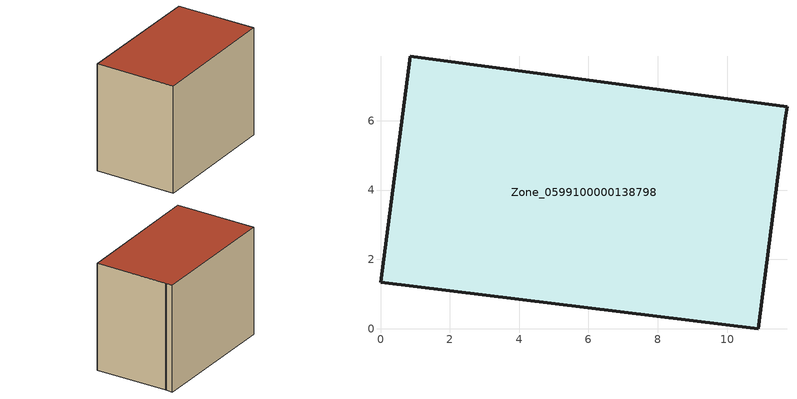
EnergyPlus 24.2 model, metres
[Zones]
Zone_0599100000138798
 floor ground (C_G): 11.67,5.97 11.64,5.83 10.89,0 0,1.34 0.85,7.86 11.73,6.41 z0
 wall outside (C_F): 11.64,5.83 11.67,5.97 11.73,6.41 0.85,7.86 0,1.34 10.89,0 11.64,5.83 z0:8.75
 roof outside (C_R): 10.89,0 11.64,5.83 11.67,5.97 11.73,6.41 0.85,7.86 0,1.34 z8.75
[BUILDING]
Pand.0599100000138798: North Axis=0; Terrain=City; Loads Convergence Tolerance Value=0.04; Temperature Convergence Tolerance Value=0.4; Solar Distribution=FullExterior; Maximum Number of Warmup Days=25; Minimum Number of Warmup Days=1
[Site:Location]
Rotterdam.The.Hague.AP_ZH_NLD Design_Conditions: Latitude=51.96; Longitude=4.45; Time Zone=1; Elevation=-4.5
[SITE:GROUNDTEMPERATURE:BUILDINGSURFACE]
18, 18, 18, 18, 18, 18, 18, 18, 18, 18, 18, 18
[MATERIAL] Thermal Absorptance=0.9; Solar Absorptance=0.7; Visible Absorptance=0.7
Name | Roughness | Thickness | Conductivity | Density | Specific Heat
G.TI.1946-1964 | MediumSmooth | 0.15 | 1 | 540 | 1210
F.TI.1946-1964 | Rough | 0.3 | 0.857143 | 1920 | 840
R.TI.1946-1964 | MediumRough | 0.2 | 0.277778 | 1500 | 1000
[CONSTRUCTION]
C_G: G.TI.1946-1964
C_F: F.TI.1946-1964
C_R: R.TI.1946-1964
[ZONE]
Zone_0599100000138798: Type=1; Multiplier=1; Ceiling Height=Autocalculate; Volume=Autocalculate; Floor Area=autocalculate; Part of Total Floor Area=Yes
[ZONEINFILTRATION:DESIGNFLOWRATE]
Infil_Zone_0599100000138798: Zone or ZoneList or Space or SpaceList=Zone_0599100000138798; Schedule=AlwaysOn; Design Flow Rate Calculation Method=Flow/Area; Flow Rate per Floor Area=0.003; Constant Term Coefficient=1; Temperature Term Coefficient=0; Velocity Term Coefficient=0; Velocity Squared Term Coefficient=0
[HVACTEMPLATE:ZONE:IDEALLOADSAIRSYSTEM]
Zone_0599100000138798: Maximum Heating Supply Air Temperature=50; Minimum Cooling Supply Air Temperature=13; Maximum Heating Supply Air Humidity Ratio=0.0156; Minimum Cooling Supply Air Humidity Ratio=0.0077; Heating Limit=NoLimit; Cooling Limit=NoLimit; Dehumidification Control Type=ConstantSensibleHeatRatio; Cooling Sensible Heat Ratio=0.7; Dehumidification Setpoint=60; Humidification Control Type=None; Humidification Setpoint=30; Outdoor Air Method=None; Outdoor Air Flow Rate per Person=0.00944; Outdoor Air Flow Rate per Zone Floor Area=0; Outdoor Air Flow Rate per Zone=0; Demand Controlled Ventilation Type=None; Outdoor Air Economizer Type=NoEconomizer; Heat Recovery Type=None; Sensible Heat Recovery Effectiveness=0.7; Latent Heat Recovery Effectiveness=0.65
[ZONECONTROL:THERMOSTAT]
ThermostatControl_Zone_0599100000138798: Zone or ZoneList=Zone_0599100000138798; Control Type Schedule=DualSetpointControlType; Control 1=Thermostat_Zone_0599100000138798; Temperature Difference Between Cutout And Setpoint=0
[THERMOSTATSETPOINT:DUALSETPOINT]
Thermostat_Zone_0599100000138798: Heating Setpoint Temperature Schedule=HeatingSetpoint_Zone_0599100000138798; Cooling Setpoint Temperature Schedule=CoolingSetpoint_Zone_0599100000138798
[SCHEDULE:COMPACT]
HeatingSetpoint_Zone_0599100000138798: Through: 12/31, For: AllDays, Until: 24:00, 21
CoolingSetpoint_Zone_0599100000138798: Through: 12/31, For: AllDays, Until: 24:00, 24
DualSetpointControlType: Through: 12/31, For: AllDays, Until: 24:00, 4
AlwaysOn: Through: 12/31, For: AllDays, Until: 24:00, 1
